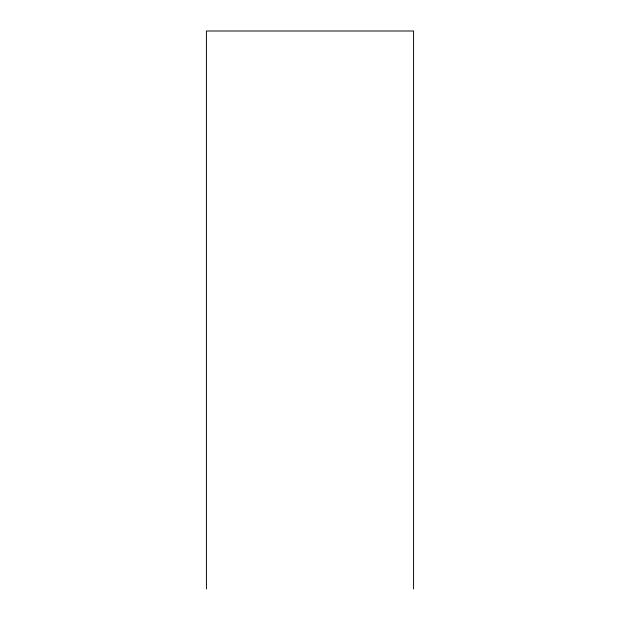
<?xml version="1.0" encoding="UTF-8"?>
<svg xmlns="http://www.w3.org/2000/svg" width="620" height="620" viewBox="0 0 620 620"><rect width="100%" height="100%" fill="white"/><g stroke="black" fill="none" stroke-linecap="round" stroke-linejoin="round"><path stroke-width="0.93" d="M413.579 589L413.579 31L206.421 31L206.421 589"/></g></svg>
